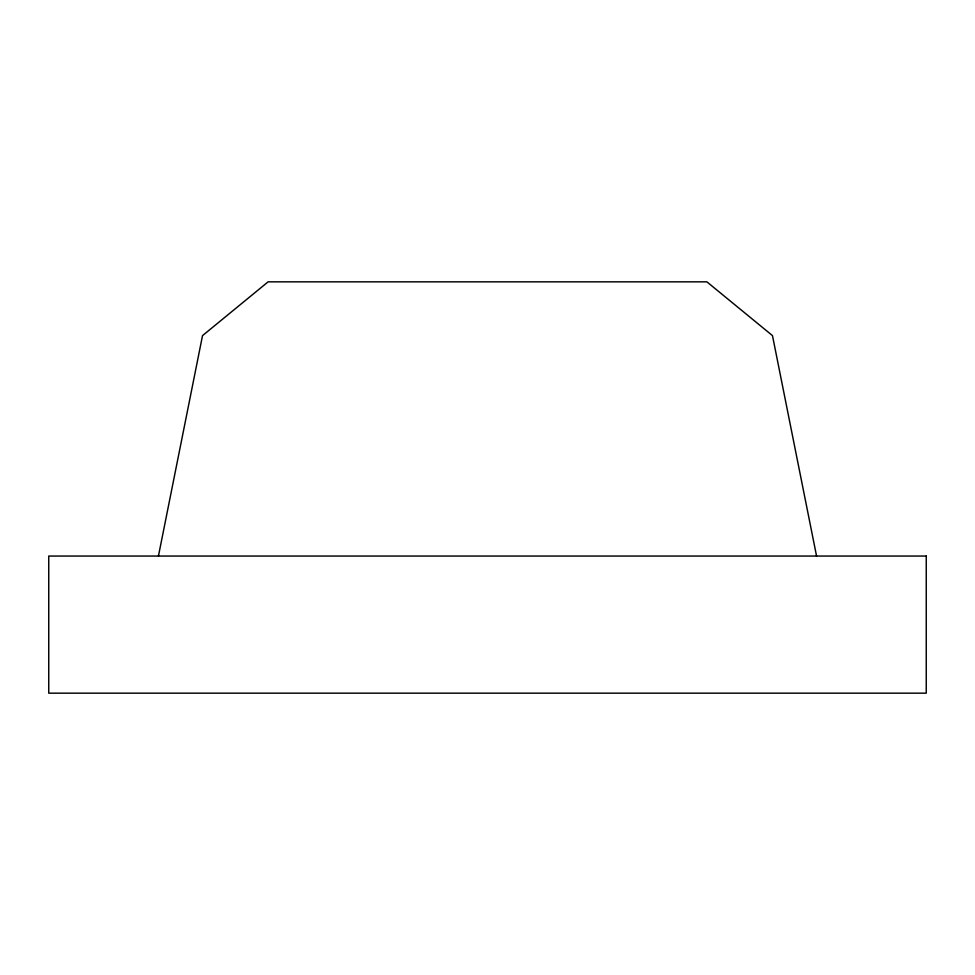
<?xml version="1.0" encoding="UTF-8"?>
<svg xmlns="http://www.w3.org/2000/svg" width="975" height="975" viewBox="0 0 975 975"><rect width="100%" height="100%" fill="white"/><g stroke="black" fill="none" stroke-linecap="round" stroke-linejoin="round"><path stroke-width="1.46" d="M158.438 556.055L202.52 335.619L268.125 281.836L706.875 281.836L772.48 335.619L816.562 556.055M926.25 556.055L48.75 556.055L48.75 693.164L926.25 693.164L926.25 556.055"/></g></svg>
